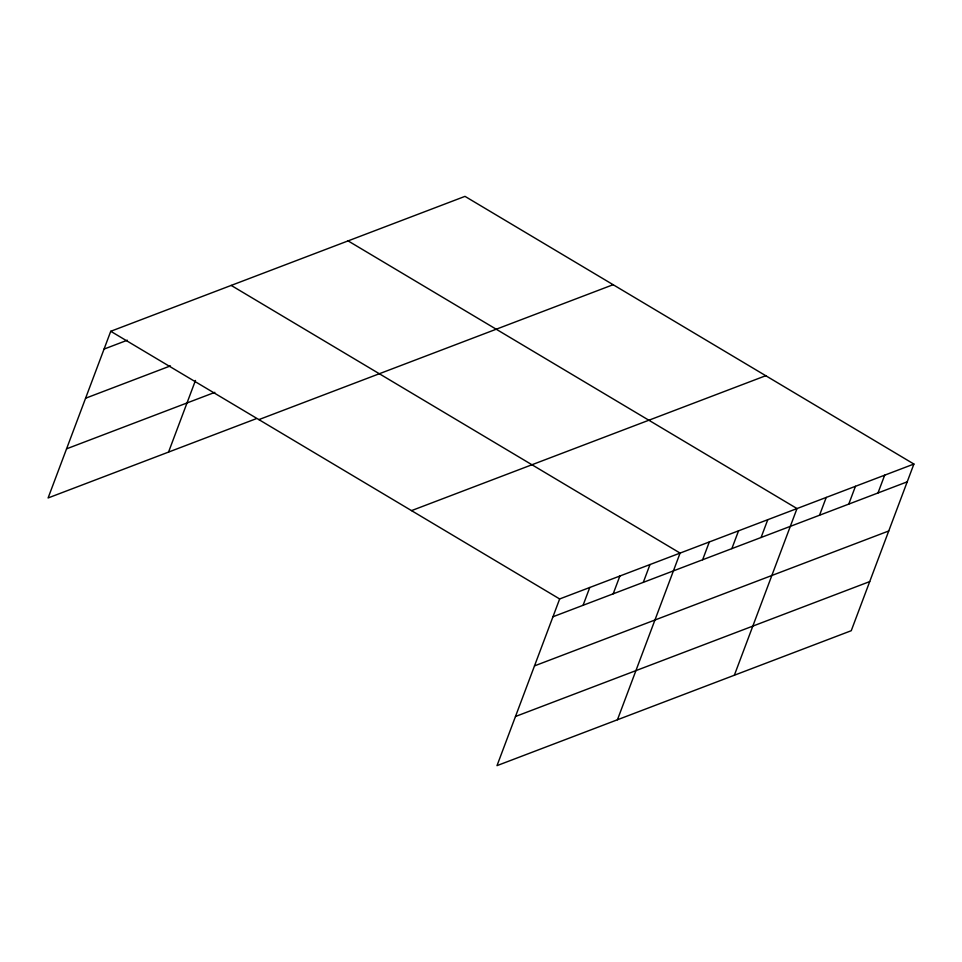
<?xml version="1.0" encoding="UTF-8"?>
<svg xmlns="http://www.w3.org/2000/svg" width="962" height="962" viewBox="0 0 962 962"><rect width="100%" height="100%" fill="white"/><g stroke="black" fill="none" stroke-linecap="round" stroke-linejoin="round"><path stroke-width="1.44" d="M913.9 464.045L559.656 598.953L497.005 765.632L851.25 630.711L913.9 464.045L464.995 196.368L110.75 331.289L48.1 497.955L256.217 418.698M168.542 452.092L195.466 380.459M583.08 605.29L589.766 587.481M613.191 593.819L619.877 576.022M643.301 582.359L649.987 564.55M617.448 719.756L680.098 553.09L231.193 285.413M702.633 559.752L709.319 541.955M731.854 548.629L738.551 530.82M761.086 537.493L767.772 519.696M734.355 675.24L797.005 508.561L348.088 240.897M819.528 515.235L826.226 497.438M848.761 504.112L855.446 486.303M877.981 492.977L884.679 475.168M104.052 349.086L127.321 340.223M85.594 398.22L170.442 365.897M66.57 448.833L214.839 392.364M258.886 419.612L613.131 284.704M411.52 510.618L765.764 375.709M552.97 616.762L907.202 481.842M534.499 665.884L888.744 530.976M515.476 716.498L869.72 581.589M110.75 331.289L559.656 598.953"/></g></svg>
